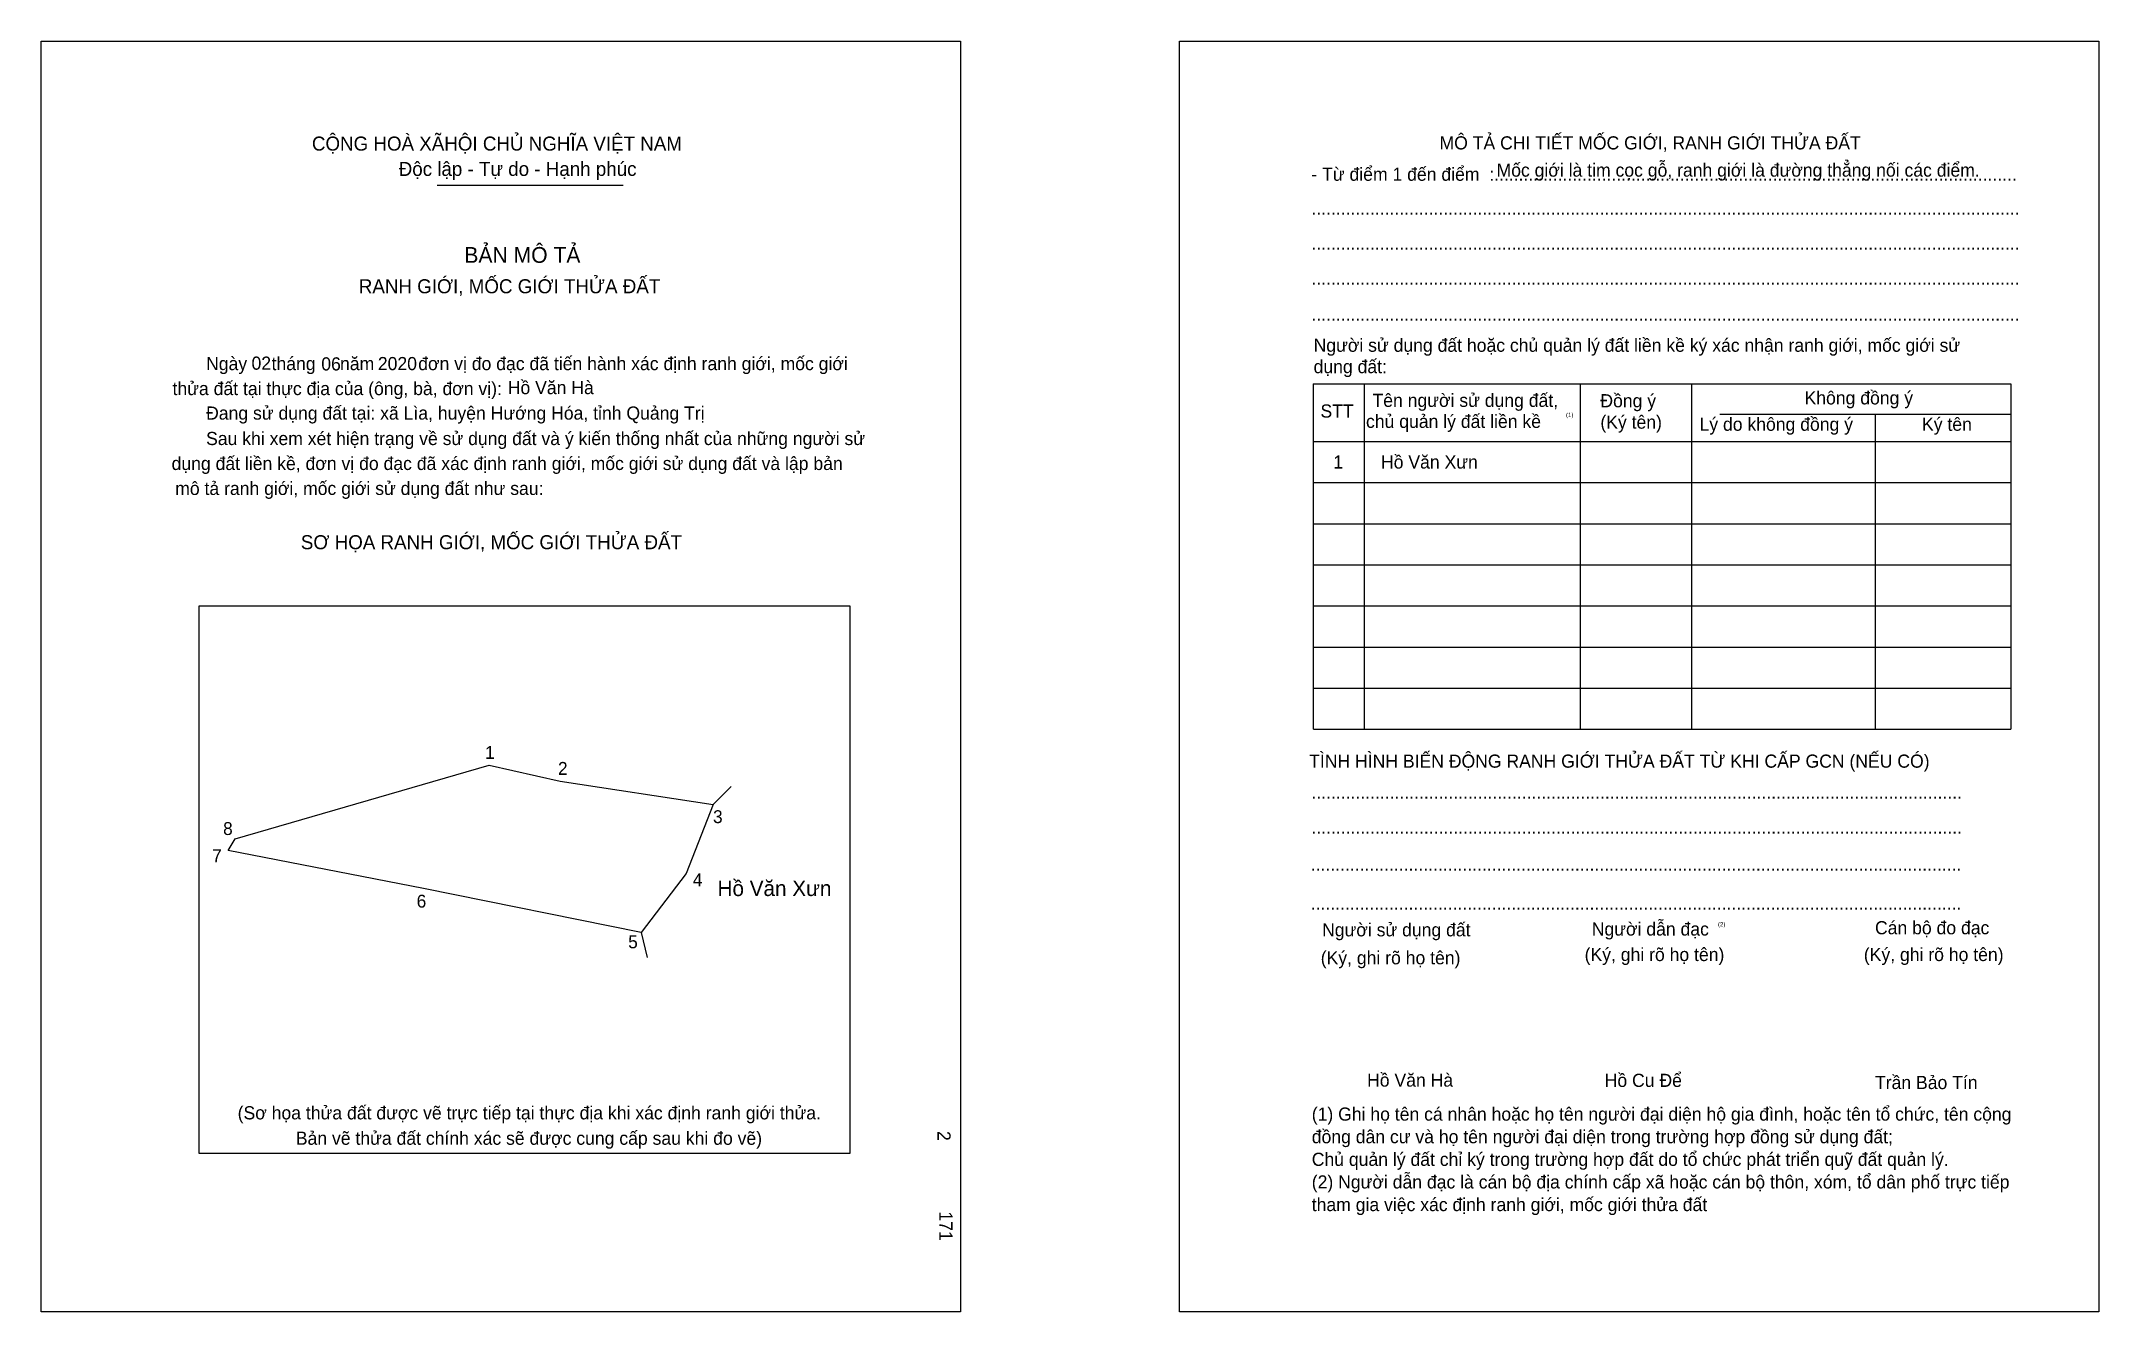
# Model space of a CAD drawing. Extents: x 553452 to 553922, y 1819748 to 1820038.
import ezdxf

# ---------------------------------------------------------------- set-up
doc = ezdxf.new("R2010")
doc.units = 0
for name, color, linetype in [('bmtKhungInTrang1', 7, 'Continuous'), ('bmtKhungInTrang2', 7, 'Continuous'), ('bmtNoiDung', 7, 'Continuous'), ('bmtTemplate', 7, 'Continuous'), ('CanhThua', 7, 'Continuous'), ('RauThua', 7, 'Continuous'), ('SoHieuDinhThua', 7, 'Continuous'), ('TenChuLanCan', 7, 'Continuous')]:
    doc.layers.add(name, color=color, linetype=linetype)

msp = doc.modelspace()

# ---------------------------------------------------------------- linework, layer by layer
at = {"layer": 'bmtKhungInTrang1'}
msp.add_lwpolyline([(553451.63, 1820038.38), (553661.85, 1820038.38), (553661.85, 1819747.63), (553451.63, 1819747.63)], close=True, dxfattribs=at)
at = {"layer": 'bmtKhungInTrang2'}
msp.add_lwpolyline([(553711.98, 1820038.38), (553922.19, 1820038.38), (553922.19, 1819747.63), (553711.98, 1819747.63)], close=True, dxfattribs=at)
at = {"layer": 'bmtTemplate'}
for p, q in [((553542.22, 1820005.43), (553584.73, 1820005.43)), ((553754.15, 1819959.96), (553754.15, 1819880.92)), ((553803.6, 1819959.96), (553803.6, 1819880.92)), ((553829.04, 1819960.05), (553829.04, 1819880.92)), ((553902.06, 1819959.96), (553902.06, 1819880.92)), ((553835.49, 1819953), (553902.06, 1819953)), ((553742.62, 1819946.79), (553902.06, 1819946.79)), ((553742.62, 1819937.38), (553902.06, 1819937.38)), ((553742.62, 1819927.97), (553902.06, 1819927.97)), ((553742.62, 1819918.56), (553902.06, 1819918.56)), ((553742.62, 1819909.15), (553902.06, 1819909.15)), ((553742.62, 1819899.74), (553902.06, 1819899.74)), ((553742.62, 1819890.33), (553902.06, 1819890.33)), ((553742.62, 1819880.92), (553902.06, 1819880.92))]:
    msp.add_line(p, q, dxfattribs=at)
for points in [[(553742.52, 1819959.96), (553902.06, 1819959.96)], [(553742.52, 1819959.96), (553742.52, 1819880.92)], [(553871.03, 1819952.9), (553871.03, 1819880.92)]]:
    msp.add_lwpolyline(points, dxfattribs=at)
msp.add_lwpolyline([(553487.8, 1819783.84), (553487.8, 1819909.14), (553636.54, 1819909.14), (553636.54, 1819783.84)], close=True, dxfattribs=at)
at = {"layer": 'CanhThua'}
for p, q in [((553496.01, 1819855.88), (553554.08, 1819872.69)), ((553554.08, 1819872.69), (553570.29, 1819869.08)), ((553570.29, 1819869.08), (553605.28, 1819863.74)), ((553605.28, 1819863.74), (553599.1, 1819847.93)), ((553494.42, 1819853.2), (553496.01, 1819855.88)), ((553539.09, 1819844.5), (553494.42, 1819853.2)), ((553588.87, 1819834.42), (553539.09, 1819844.5)), ((553599.1, 1819847.93), (553588.87, 1819834.42))]:
    msp.add_line(p, q, dxfattribs=at)
at = {"layer": 'RauThua'}
for p, q in [((553605.28, 1819863.74), (553609.46, 1819867.87)), ((553588.87, 1819834.42), (553590.23, 1819828.7))]:
    msp.add_line(p, q, dxfattribs=at)

# ---------------------------------------------------------------- texts
at = {"layer": 'bmtNoiDung'}
for s, height, p in [('02', 3.008, (553499.74, 1819963.2)), ('06', 3.008, (553515.69, 1819963.03)), ('2020', 3.008, (553528.63, 1819963.1)), ('Hồ Văn Hà', 3.008, (553558.34, 1819957.61)), ('1', 3.01, (553747.14, 1819940.58)), ('Hồ Văn Xưn ', 3.0078, (553758.03, 1819940.58)), ('Hồ Văn Hà', 3.008, (553754.85, 1819799.16))]:
    msp.add_text(s, height=height, dxfattribs=at).set_placement(p)
for s, height, p in [('2', 3.01, (553656.61, 1819789.02)), ('171', 3.008, (553657.04, 1819770.61))]:
    msp.add_text(s, height=height, rotation=270, dxfattribs=at).set_placement(p)
at = {"layer": 'bmtTemplate'}
for s, height, p in [('CỘNG HOÀ XÃHỘI CHỦ NGHĨA VIỆT NAM', 3.2083, (553513.55, 1820013.34)), ('MÔ TẢ CHI TIẾT MỐC GIỚI, RANH GIỚI THỬA ĐẤT', 3.0066, (553771.42, 1820013.6)), ('Độc lập - Tự do - Hạnh phúc', 3.2083, (553533.4, 1820007.54)), ('- Từ điểm 1 đến điểm  :...........................................................................................................', 3.00665, (553742.11, 1820006.43)), ('Mốc giới là tim cọc gỗ, ranh giới là đường thẳng nối các điểm.', 3.0066, (553784.46, 1820007.37)), ('.................................................................................................................................................', 3.00665, (553742.11, 1819998.64)), ('BẢN MÔ TẢ', 3.609, (553548.41, 1819987.66)), ('.................................................................................................................................................', 3.00665, (553742.11, 1819990.64)), ('RANH GIỚI, MỐC GIỚI THỬA ĐẤT', 3.2083, (553524.28, 1819980.69)), ('.................................................................................................................................................', 3.00665, (553742.11, 1819982.64)), ('.................................................................................................................................................', 3.00665, (553742.11, 1819974.45)), ('Ngày     tháng     năm         đơn vị đo đạc đã tiến hành xác định ranh giới, mốc giới ', 3.0078, (553489.35, 1819963.1)), ('Người sử dụng đất hoặc chủ quản lý đất liền kề ký xác nhận ranh giới, mốc giới sử', 3.0066, (553742.62, 1819967.3)), ('dụng đất:', 3.007, (553742.62, 1819962.41)), ('thửa đất tại thực địa của (ông, bà, đơn vị):', 3.0078, (553481.68, 1819957.39)), ('Tên người sử dụng đất,', 3.0066, (553756.09, 1819954.69)), ('Đồng ý', 3.007, (553808.2, 1819954.6)), ('Không đồng ý', 3.0066, (553854.89, 1819955.26)), ('Đang sử dụng đất tại: xã Lìa, huyện Hướng Hóa, tỉnh Quảng Trị', 3.0078, (553489.35, 1819951.78)), ('STT', 3.007, (553744.19, 1819952.25)), ('chủ quản lý đất liền kề', 3.0066, (553754.61, 1819949.88)), ('(1)', 1.003, (553800.34, 1819952.35)), ('(Ký tên)', 3.007, (553808.2, 1819949.71)), ('Lý do không đồng ý', 3.0066, (553830.88, 1819949.23)), ('Ký tên', 3.007, (553881.76, 1819949.23)), ('Sau khi xem xét hiện trạng về sử dụng đất và ý kiến thống nhất của những người sử ', 3.0078, (553489.35, 1819945.96)), ('dụng đất liền kề, đơn vị đo đạc đã xác định ranh giới, mốc giới sử dụng đất và lập bản', 3.0078, (553481.46, 1819940.25)), ('mô tả ranh giới, mốc giới sử dụng đất như sau:', 3.0078, (553482.29, 1819934.54)), ('SƠ HỌA RANH GIỚI, MỐC GIỚI THỬA ĐẤT', 3.2083, (553511.02, 1819922.13)), ('TÌNH HÌNH BIẾN ĐỘNG RANH GIỚI THỬA ĐẤT TỪ KHI CẤP GCN (NẾU CÓ)', 3.0066, (553741.6, 1819872.14)), ('.....................................................................................................................................', 3.01116, (553742.11, 1819865.07)), ('.....................................................................................................................................', 3.01116, (553742.11, 1819857.07)), ('.....................................................................................................................................', 3.01116, (553741.96, 1819848.6)), ('.....................................................................................................................................', 3.01116, (553741.96, 1819839.66)), ('Người sử dụng đất', 3.0066, (553744.56, 1819833.55)), ('Người dẫn đạc', 3.0066, (553806.23, 1819833.73)), ('(2)', 1.003, (553835.1, 1819835.81)), ('Cán bộ đo đạc', 3.0066, (553871, 1819834.02)), ('(Ký, ghi rõ họ tên)', 3.0066, (553744.25, 1819827.15)), ('(Ký, ghi rõ họ tên)', 3.0066, (553804.6, 1819827.9)), ('(Ký, ghi rõ họ tên)', 3.0066, (553868.45, 1819827.9)), ('Hồ Cu Để', 3.007, (553809.19, 1819799.1)), ('Trần Bảo Tín', 3.0066, (553871, 1819798.61)), ('(Sơ họa thửa đất được vẽ trực tiếp tại thực địa khi xác định ranh giới thửa.', 3.0078, (553496.57, 1819791.67)), ('(1) Ghi họ tên cá nhân hoặc họ tên người đại diện hộ gia đình, hoặc tên tổ chức, tên cộng', 3.0066, (553742.2, 1819791.38)), ('Bản vẽ thửa đất chính xác sẽ được cung cấp sau khi đo vẽ)', 3.0078, (553509.87, 1819785.86)), ('đồng dân cư và họ tên người đại diện trong trường hợp đồng sử dụng đất;', 3.0066, (553742.2, 1819786.21)), ('Chủ quản lý đất chỉ ký trong trường hợp đất do tổ chức phát triển quỹ đất quản lý.', 3.0066, (553742.2, 1819781.03)), ('(2) Người dẫn đạc là cán bộ địa chính cấp xã hoặc cán bộ thôn, xóm, tổ dân phố trực tiếp', 3.0066, (553742.2, 1819775.86)), ('tham gia việc xác định ranh giới, mốc giới thửa đất', 3.0066, (553742.2, 1819770.68))]:
    msp.add_text(s, height=height, dxfattribs=at).set_placement(p)
at = {"layer": 'SoHieuDinhThua'}
for s, p in [('1', (553553.17, 1819874.16)), ('2', (553569.83, 1819870.5)), ('8', (553493.24, 1819856.74)), ('3', (553605.28, 1819859.46)), ('7', (553490.74, 1819850.52)), ('4', (553600.65, 1819845.01)), ('6', (553537.51, 1819840.13)), ('5', (553585.88, 1819830.82))]:
    msp.add_text(s, height=2.95, dxfattribs=at).set_placement(p)
at = {"layer": 'TenChuLanCan'}
msp.add_text('Hồ Văn Xưn', height=3.537, dxfattribs=at).set_placement((553606.31, 1819842.77))

doc.saveas('drawing.dxf')
